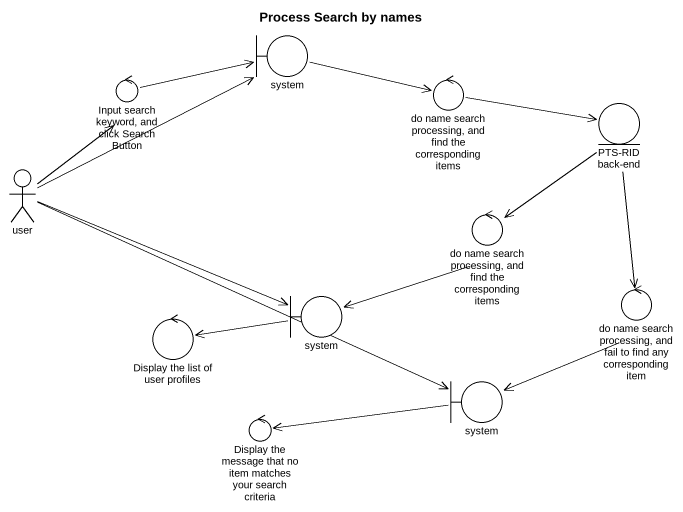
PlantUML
@startuml
title Process Search by names
boundary system
control "Input search keyword, and click Search Button" as Input_search_keyword_and
control "do name search processing, and find the corresponding items" as do_name_search_processing
entity "PTS-RID back-end" as PTS_RID_back_end
actor user
control "do name search processing, and find the corresponding items" as do_name_search_processing_2
boundary "system" as system_2
control "do name search processing, and fail to find any corresponding item" as do_name_search_processing_3
control "Display the list of user profiles" as Display_the_list_of_user
boundary "system" as system_3
control "Display the message that no item matches your search criteria" as Display_the_message_that_no
system -right-> do_name_search_processing
Input_search_keyword_and -right-> system
do_name_search_processing -right-> PTS_RID_back_end
PTS_RID_back_end --> do_name_search_processing_2
PTS_RID_back_end --> do_name_search_processing_3
user -right-> system
user -up-> Input_search_keyword_and
user -right-> system_2
user -right-> system_3
do_name_search_processing_2 -left-> system_2
system_2 -left-> Display_the_list_of_user
do_name_search_processing_3 -left-> system_3
system_3 -left-> Display_the_message_that_no
@enduml
